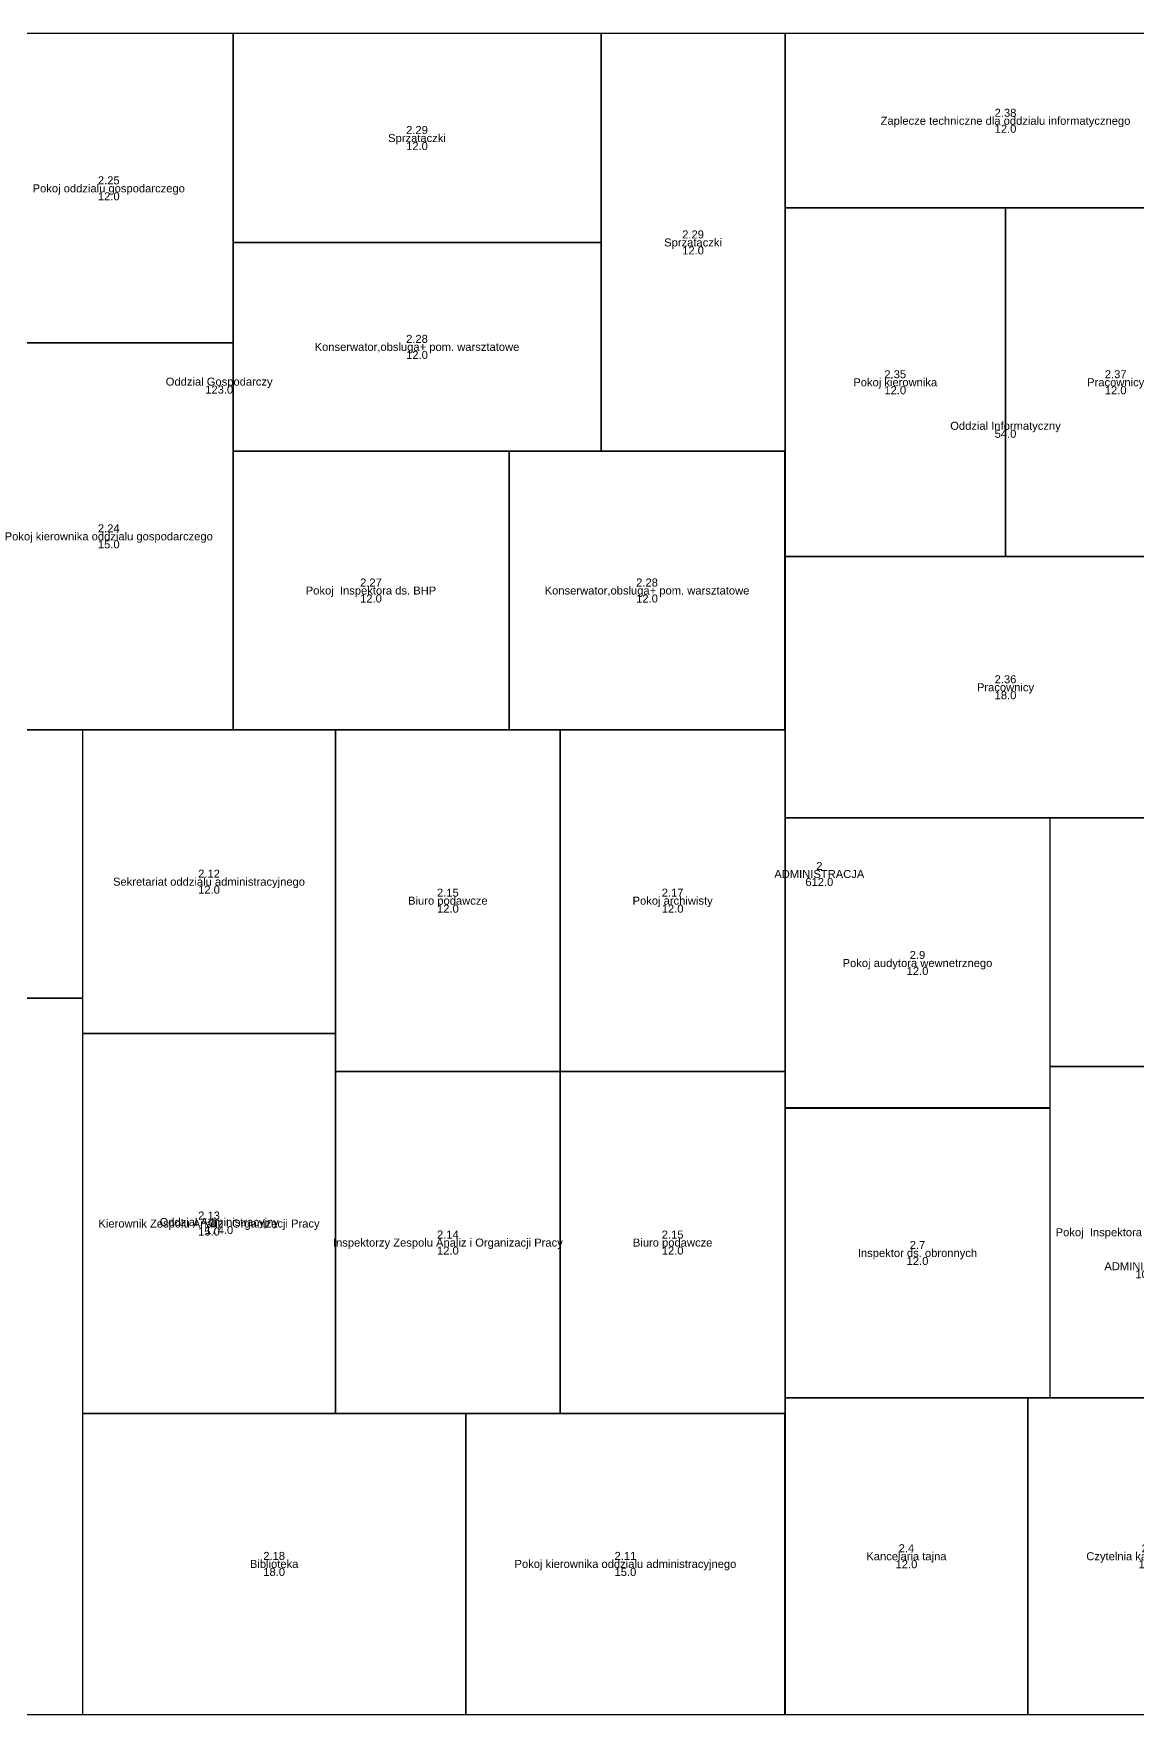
# Model space of a CAD drawing. Extents: x 0 to 217, y 0 to 21.
# Drawn here: x 183.86 to 197.65, y 0 to 21 of the extents above; entities that cross this region are included whole.
import ezdxf
from ezdxf.enums import TextEntityAlignment as Align

# ---------------------------------------------------------------- set-up
doc = ezdxf.new("R2010")
doc.units = 0
for name, color, linetype in [('PODWYDZIALY', 3, 'CONTINUOUS'), ('POMIESZCZENIA', 16, 'CONTINUOUS'), ('WYDZIALY', 2, 'CONTINUOUS')]:
    doc.layers.add(name, color=color, linetype=linetype)
doc.styles.get("Standard").update_dxf_attribs({"font": 'arial.ttf'})

# ---------------------------------------------------------------- blocks, each defined once
blk = doc.blocks.new('Area4')
at = {"color": 0}
blk.add_polyline3d([(0, 0, 0), (29.143, 0, 0), (29.143, 21, 0), (0, 21, 0), (0, 0, 0)], dxfattribs=at)
blk = doc.blocks.new('Area234')
at = {"color": 0}
blk.add_polyline3d([(0, 0, 0), (14.143, 0, 0), (14.143, 12.303, 0), (0, 12.303, 0), (0, 0, 0)], dxfattribs=at)
blk = doc.blocks.new('Area235')
at = {"color": 0}
blk.add_polyline3d([(0, 0, 0), (14.143, 0, 0), (14.143, 8.697, 0), (0, 8.697, 0), (0, 0, 0)], dxfattribs=at)
blk = doc.blocks.new('Area236')
at = {"color": 0}
blk.add_polyline3d([(0, 0, 0), (9.107, 0, 0), (9.107, 11.2, 0), (0, 11.2, 0), (0, 0, 0)], dxfattribs=at)
blk = doc.blocks.new('Area238')
at = {"color": 0}
blk.add_polyline3d([(0, 0, 0), (5.51, 0, 0), (5.51, 9.8, 0), (0, 9.8, 0), (0, 0, 0)], dxfattribs=at)
blk = doc.blocks.new('Area242')
at = {"color": 0}
blk.add_polyline3d([(0, 0, 0), (5.365, 0, 0), (5.365, 8.948, 0), (0, 8.948, 0), (0, 0, 0)], dxfattribs=at)
blk = doc.blocks.new('Area243')
at = {"color": 0}
blk.add_polyline3d([(0, 0, 0), (5.365, 0, 0), (5.365, 3.355, 0), (0, 3.355, 0), (0, 0, 0)], dxfattribs=at)
blk = doc.blocks.new('Area244')
at = {"color": 0}
blk.add_polyline3d([(0, 0, 0), (4.788, 0, 0), (4.788, 3.759, 0), (0, 3.759, 0), (0, 0, 0)], dxfattribs=at)
blk = doc.blocks.new('Area245')
at = {"color": 0}
blk.add_polyline3d([(0, 0, 0), (3.99, 0, 0), (3.99, 3.759, 0), (0, 3.759, 0), (0, 0, 0)], dxfattribs=at)
blk = doc.blocks.new('Area246')
at = {"color": 0}
blk.add_polyline3d([(0, 0, 0), (3.16, 0, 0), (3.16, 4.747, 0), (0, 4.747, 0), (0, 0, 0)], dxfattribs=at)
blk = doc.blocks.new('Area247')
at = {"color": 0}
blk.add_polyline3d([(0, 0, 0), (3.16, 0, 0), (3.16, 3.797, 0), (0, 3.797, 0), (0, 0, 0)], dxfattribs=at)
blk = doc.blocks.new('Area248')
at = {"color": 0}
blk.add_polyline3d([(0, 0, 0), (2.809, 0, 0), (2.809, 4.272, 0), (0, 4.272, 0), (0, 0, 0)], dxfattribs=at)
blk = doc.blocks.new('Area249')
at = {"color": 0}
blk.add_polyline3d([(0, 0, 0), (2.809, 0, 0), (2.809, 4.272, 0), (0, 4.272, 0), (0, 0, 0)], dxfattribs=at)
blk = doc.blocks.new('Area250')
at = {"color": 0}
blk.add_polyline3d([(0, 0, 0), (2.809, 0, 0), (2.809, 4.272, 0), (0, 4.272, 0), (0, 0, 0)], dxfattribs=at)
blk = doc.blocks.new('Area251')
at = {"color": 0}
blk.add_polyline3d([(0, 0, 0), (2.809, 0, 0), (2.809, 4.272, 0), (0, 4.272, 0), (0, 0, 0)], dxfattribs=at)
blk = doc.blocks.new('Area254')
at = {"color": 0}
blk.add_polyline3d([(0, 0, 0), (3.105, 0, 0), (3.105, 4.832, 0), (0, 4.832, 0), (0, 0, 0)], dxfattribs=at)
blk = doc.blocks.new('Area255')
at = {"color": 0}
blk.add_polyline3d([(0, 0, 0), (3.105, 0, 0), (3.105, 3.865, 0), (0, 3.865, 0), (0, 0, 0)], dxfattribs=at)
blk = doc.blocks.new('Area256')
at = {"color": 0}
blk.add_polyline3d([(0, 0, 0), (3.449, 0, 0), (3.449, 3.479, 0), (0, 3.479, 0), (0, 0, 0)], dxfattribs=at)
blk = doc.blocks.new('Area257')
at = {"color": 0}
blk.add_polyline3d([(0, 0, 0), (3.449, 0, 0), (3.449, 3.479, 0), (0, 3.479, 0), (0, 0, 0)], dxfattribs=at)
blk = doc.blocks.new('Area258')
at = {"color": 0}
blk.add_polyline3d([(0, 0, 0), (4.599, 0, 0), (4.599, 2.609, 0), (0, 2.609, 0), (0, 0, 0)], dxfattribs=at)
blk = doc.blocks.new('Area259')
at = {"color": 0}
blk.add_polyline3d([(0, 0, 0), (4.599, 0, 0), (4.599, 2.609, 0), (0, 2.609, 0), (0, 0, 0)], dxfattribs=at)
blk = doc.blocks.new('Area260')
at = {"color": 0}
blk.add_polyline3d([(0, 0, 0), (2.3, 0, 0), (2.3, 5.218, 0), (0, 5.218, 0), (0, 0, 0)], dxfattribs=at)
blk = doc.blocks.new('Area261')
at = {"color": 0}
blk.add_polyline3d([(0, 0, 0), (3.036, 0, 0), (3.036, 3.953, 0), (0, 3.953, 0), (0, 0, 0)], dxfattribs=at)
blk = doc.blocks.new('Area262')
at = {"color": 0}
blk.add_polyline3d([(0, 0, 0), (3.036, 0, 0), (3.036, 3.953, 0), (0, 3.953, 0), (0, 0, 0)], dxfattribs=at)
blk = doc.blocks.new('Area264')
at = {"color": 0}
blk.add_polyline3d([(0, 0, 0), (3.312, 0, 0), (3.312, 3.624, 0), (0, 3.624, 0), (0, 0, 0)], dxfattribs=at)
blk = doc.blocks.new('Area265')
at = {"color": 0}
blk.add_polyline3d([(0, 0, 0), (3.312, 0, 0), (3.312, 3.624, 0), (0, 3.624, 0), (0, 0, 0)], dxfattribs=at)
blk = doc.blocks.new('Area266')
at = {"color": 0}
blk.add_polyline3d([(0, 0, 0), (2.898, 0, 0), (2.898, 4.141, 0), (0, 4.141, 0), (0, 0, 0)], dxfattribs=at)
blk = doc.blocks.new('Area268')
at = {"color": 0}
blk.add_polyline3d([(0, 0, 0), (3.864, 0, 0), (3.864, 3.106, 0), (0, 3.106, 0), (0, 0, 0)], dxfattribs=at)
blk = doc.blocks.new('Area274')
at = {"color": 0}
blk.add_polyline3d([(0, 0, 0), (5.51, 0, 0), (5.51, 3.267, 0), (0, 3.267, 0), (0, 0, 0)], dxfattribs=at)
blk = doc.blocks.new('Area275')
at = {"color": 0}
blk.add_polyline3d([(0, 0, 0), (2.755, 0, 0), (2.755, 4.356, 0), (0, 4.356, 0), (0, 0, 0)], dxfattribs=at)
blk = doc.blocks.new('Area276')
at = {"color": 0}
blk.add_polyline3d([(0, 0, 0), (2.755, 0, 0), (2.755, 4.356, 0), (0, 4.356, 0), (0, 0, 0)], dxfattribs=at)
blk = doc.blocks.new('Area277')
at = {"color": 0}
blk.add_polyline3d([(0, 0, 0), (5.51, 0, 0), (5.51, 2.178, 0), (0, 2.178, 0), (0, 0, 0)], dxfattribs=at)

msp = doc.modelspace()

# ---------------------------------------------------------------- block references
at = {"layer": 'PODWYDZIALY', "color": 10}
ref = msp.add_blockref('Area235', (179.105, 12.303), dxfattribs=at)
ref.add_attrib('NAME', 'Oddzial Gospodarczy', dxfattribs={"layer": '0', "color": 0, "height": 0.1}).set_placement((186.176, 16.652), align=Align.MIDDLE_CENTER)
ref.add_attrib('POW', '123.0', dxfattribs={"layer": '0', "color": 0, "height": 0.1}).set_placement((186.176, 16.552), align=Align.MIDDLE_CENTER)
ref = msp.add_blockref('Area238', (193.248, 11.2), dxfattribs=at)
ref.add_attrib('NAME', 'Oddzial Informatyczny', dxfattribs={"layer": '0', "color": 0, "height": 0.1}).set_placement((196.003, 16.1), align=Align.MIDDLE_CENTER)
ref.add_attrib('POW', '54.0', dxfattribs={"layer": '0', "color": 0, "height": 0.1}).set_placement((196.003, 16), align=Align.MIDDLE_CENTER)
ref = msp.add_blockref('Area234', (179.105, 0), dxfattribs=at)
ref.add_attrib('NAME', 'Oddzial Administracyjny', dxfattribs={"layer": '0', "color": 0, "height": 0.1}).set_placement((186.176, 6.152), align=Align.MIDDLE_CENTER)
ref.add_attrib('POW', '174.0', dxfattribs={"layer": '0', "color": 0, "height": 0.1}).set_placement((186.176, 6.052), align=Align.MIDDLE_CENTER)
ref = msp.add_blockref('Area236', (193.248, 0), dxfattribs=at)
ref.add_attrib('NAME', 'ADMINISTRACJA', dxfattribs={"layer": '0', "color": 0, "height": 0.1}).set_placement((197.801, 5.6), align=Align.MIDDLE_CENTER)
ref.add_attrib('POW', '102.0', dxfattribs={"layer": '0', "color": 0, "height": 0.1}).set_placement((197.801, 5.5), align=Align.MIDDLE_CENTER)
at = {"layer": 'POMIESZCZENIA', "color": 10}
ref = msp.add_blockref('Area255', (183.244, 17.135), dxfattribs=at)
ref.add_attrib('NAME', 'Pokoj oddzialu gospodarczego', dxfattribs={"layer": '0', "color": 0, "height": 0.1}).set_placement((184.796, 19.067), align=Align.MIDDLE_CENTER)
ref.add_attrib('POW', '12.0', dxfattribs={"layer": '0', "color": 0, "height": 0.1}).set_placement((184.796, 18.967), align=Align.MIDDLE_CENTER)
ref.add_attrib('NR', '2.25', dxfattribs={"layer": '0', "color": 0, "height": 0.1}).set_placement((184.796, 19.167), align=Align.MIDDLE_CENTER)
ref = msp.add_blockref('Area259', (186.349, 18.391), dxfattribs=at)
ref.add_attrib('NAME', 'Sprzataczki', dxfattribs={"layer": '0', "color": 0, "height": 0.1}).set_placement((188.648, 19.695), align=Align.MIDDLE_CENTER)
ref.add_attrib('POW', '12.0', dxfattribs={"layer": '0', "color": 0, "height": 0.1}).set_placement((188.648, 19.595), align=Align.MIDDLE_CENTER)
ref.add_attrib('NR', '2.29', dxfattribs={"layer": '0', "color": 0, "height": 0.1}).set_placement((188.648, 19.795), align=Align.MIDDLE_CENTER)
ref = msp.add_blockref('Area260', (190.948, 15.782), dxfattribs=at)
ref.add_attrib('NAME', 'Sprzataczki', dxfattribs={"layer": '0', "color": 0, "height": 0.1}).set_placement((192.098, 18.391), align=Align.MIDDLE_CENTER)
ref.add_attrib('POW', '12.0', dxfattribs={"layer": '0', "color": 0, "height": 0.1}).set_placement((192.098, 18.291), align=Align.MIDDLE_CENTER)
ref.add_attrib('NR', '2.29', dxfattribs={"layer": '0', "color": 0, "height": 0.1}).set_placement((192.098, 18.491), align=Align.MIDDLE_CENTER)
ref = msp.add_blockref('Area277', (193.248, 18.822), dxfattribs=at)
ref.add_attrib('NAME', 'Zaplecze techniczne dla oddzialu informatycznego', dxfattribs={"layer": '0', "color": 0, "height": 0.1}).set_placement((196.003, 19.911), align=Align.MIDDLE_CENTER)
ref.add_attrib('POW', '12.0', dxfattribs={"layer": '0', "color": 0, "height": 0.1}).set_placement((196.003, 19.811), align=Align.MIDDLE_CENTER)
ref.add_attrib('NR', '2.38', dxfattribs={"layer": '0', "color": 0, "height": 0.1}).set_placement((196.003, 20.011), align=Align.MIDDLE_CENTER)
ref = msp.add_blockref('Area275', (193.248, 14.467), dxfattribs=at)
ref.add_attrib('NAME', 'Pokoj kierownika', dxfattribs={"layer": '0', "color": 0, "height": 0.1}).set_placement((194.625, 16.644), align=Align.MIDDLE_CENTER)
ref.add_attrib('POW', '12.0', dxfattribs={"layer": '0', "color": 0, "height": 0.1}).set_placement((194.625, 16.544), align=Align.MIDDLE_CENTER)
ref.add_attrib('NR', '2.35', dxfattribs={"layer": '0', "color": 0, "height": 0.1}).set_placement((194.625, 16.744), align=Align.MIDDLE_CENTER)
ref = msp.add_blockref('Area276', (196.003, 14.467), dxfattribs=at)
ref.add_attrib('NAME', 'Pracownicy', dxfattribs={"layer": '0', "color": 0, "height": 0.1}).set_placement((197.38, 16.644), align=Align.MIDDLE_CENTER)
ref.add_attrib('POW', '12.0', dxfattribs={"layer": '0', "color": 0, "height": 0.1}).set_placement((197.38, 16.544), align=Align.MIDDLE_CENTER)
ref.add_attrib('NR', '2.37', dxfattribs={"layer": '0', "color": 0, "height": 0.1}).set_placement((197.38, 16.744), align=Align.MIDDLE_CENTER)
ref = msp.add_blockref('Area258', (186.349, 15.782), dxfattribs=at)
ref.add_attrib('NAME', 'Konserwator,obsluga+ pom. warsztatowe', dxfattribs={"layer": '0', "color": 0, "height": 0.1}).set_placement((188.648, 17.086), align=Align.MIDDLE_CENTER)
ref.add_attrib('POW', '12.0', dxfattribs={"layer": '0', "color": 0, "height": 0.1}).set_placement((188.648, 16.986), align=Align.MIDDLE_CENTER)
ref.add_attrib('NR', '2.28', dxfattribs={"layer": '0', "color": 0, "height": 0.1}).set_placement((188.648, 17.186), align=Align.MIDDLE_CENTER)
ref = msp.add_blockref('Area254', (183.244, 12.303), dxfattribs=at)
ref.add_attrib('NAME', 'Pokoj kierownika oddzialu gospodarczego', dxfattribs={"layer": '0', "color": 0, "height": 0.1}).set_placement((184.796, 14.719), align=Align.MIDDLE_CENTER)
ref.add_attrib('POW', '15.0', dxfattribs={"layer": '0', "color": 0, "height": 0.1}).set_placement((184.796, 14.619), align=Align.MIDDLE_CENTER)
ref.add_attrib('NR', '2.24', dxfattribs={"layer": '0', "color": 0, "height": 0.1}).set_placement((184.796, 14.819), align=Align.MIDDLE_CENTER)
ref = msp.add_blockref('Area256', (186.349, 12.303), dxfattribs=at)
ref.add_attrib('NAME', 'Pokoj  Inspektora ds. BHP', dxfattribs={"layer": '0', "color": 0, "height": 0.1}).set_placement((188.073, 14.042), align=Align.MIDDLE_CENTER)
ref.add_attrib('POW', '12.0', dxfattribs={"layer": '0', "color": 0, "height": 0.1}).set_placement((188.073, 13.942), align=Align.MIDDLE_CENTER)
ref.add_attrib('NR', '2.27', dxfattribs={"layer": '0', "color": 0, "height": 0.1}).set_placement((188.073, 14.142), align=Align.MIDDLE_CENTER)
ref = msp.add_blockref('Area257', (189.798, 12.303), dxfattribs=at)
ref.add_attrib('NAME', 'Konserwator,obsluga+ pom. warsztatowe', dxfattribs={"layer": '0', "color": 0, "height": 0.1}).set_placement((191.523, 14.042), align=Align.MIDDLE_CENTER)
ref.add_attrib('POW', '12.0', dxfattribs={"layer": '0', "color": 0, "height": 0.1}).set_placement((191.523, 13.942), align=Align.MIDDLE_CENTER)
ref.add_attrib('NR', '2.28', dxfattribs={"layer": '0', "color": 0, "height": 0.1}).set_placement((191.523, 14.142), align=Align.MIDDLE_CENTER)
ref = msp.add_blockref('Area274', (193.248, 11.2), dxfattribs=at)
ref.add_attrib('NAME', 'Pracownicy', dxfattribs={"layer": '0', "color": 0, "height": 0.1}).set_placement((196.003, 12.833), align=Align.MIDDLE_CENTER)
ref.add_attrib('POW', '18.0', dxfattribs={"layer": '0', "color": 0, "height": 0.1}).set_placement((196.003, 12.733), align=Align.MIDDLE_CENTER)
ref.add_attrib('NR', '2.36', dxfattribs={"layer": '0', "color": 0, "height": 0.1}).set_placement((196.003, 12.933), align=Align.MIDDLE_CENTER)
ref = msp.add_blockref('Area243', (179.105, 8.948), dxfattribs=at)
ref.add_attrib('NAME', 'Biblioteka', dxfattribs={"layer": '0', "color": 0, "height": 0.1}).set_placement((181.787, 10.625), align=Align.MIDDLE_CENTER)
ref.add_attrib('POW', '18.0', dxfattribs={"layer": '0', "color": 0, "height": 0.1}).set_placement((181.787, 10.525), align=Align.MIDDLE_CENTER)
ref.add_attrib('NR', '2.18', dxfattribs={"layer": '0', "color": 0, "height": 0.1}).set_placement((181.787, 10.725), align=Align.MIDDLE_CENTER)
ref = msp.add_blockref('Area247', (184.469, 8.506), dxfattribs=at)
ref.add_attrib('NAME', 'Sekretariat oddzialu administracyjnego', dxfattribs={"layer": '0', "color": 0, "height": 0.1}).set_placement((186.049, 10.404), align=Align.MIDDLE_CENTER)
ref.add_attrib('POW', '12.0', dxfattribs={"layer": '0', "color": 0, "height": 0.1}).set_placement((186.049, 10.304), align=Align.MIDDLE_CENTER)
ref.add_attrib('NR', '2.12', dxfattribs={"layer": '0', "color": 0, "height": 0.1}).set_placement((186.049, 10.504), align=Align.MIDDLE_CENTER)
ref = msp.add_blockref('Area250', (187.629, 8.031), dxfattribs=at)
ref.add_attrib('NAME', 'Biuro podawcze', dxfattribs={"layer": '0', "color": 0, "height": 0.1}).set_placement((189.034, 10.167), align=Align.MIDDLE_CENTER)
ref.add_attrib('POW', '12.0', dxfattribs={"layer": '0', "color": 0, "height": 0.1}).set_placement((189.034, 10.067), align=Align.MIDDLE_CENTER)
ref.add_attrib('NR', '2.15', dxfattribs={"layer": '0', "color": 0, "height": 0.1}).set_placement((189.034, 10.267), align=Align.MIDDLE_CENTER)
ref = msp.add_blockref('Area251', (190.439, 8.031), dxfattribs=at)
ref.add_attrib('NAME', 'Pokoj archiwisty', dxfattribs={"layer": '0', "color": 0, "height": 0.1}).set_placement((191.843, 10.167), align=Align.MIDDLE_CENTER)
ref.add_attrib('POW', '12.0', dxfattribs={"layer": '0', "color": 0, "height": 0.1}).set_placement((191.843, 10.067), align=Align.MIDDLE_CENTER)
ref.add_attrib('NR', '2.17', dxfattribs={"layer": '0', "color": 0, "height": 0.1}).set_placement((191.843, 10.267), align=Align.MIDDLE_CENTER)
ref = msp.add_blockref('Area265', (193.248, 7.576), dxfattribs=at)
ref.add_attrib('NAME', 'Pokoj audytora wewnetrznego', dxfattribs={"layer": '0', "color": 0, "height": 0.1}).set_placement((194.903, 9.388), align=Align.MIDDLE_CENTER)
ref.add_attrib('POW', '12.0', dxfattribs={"layer": '0', "color": 0, "height": 0.1}).set_placement((194.903, 9.288), align=Align.MIDDLE_CENTER)
ref.add_attrib('NR', '2.9', dxfattribs={"layer": '0', "color": 0, "height": 0.1}).set_placement((194.903, 9.488), align=Align.MIDDLE_CENTER)
ref = msp.add_blockref('Area268', (196.559, 8.094), dxfattribs=at)
ref.add_attrib('NAME', 'Pokoj radcy prawnego', dxfattribs={"layer": '0', "color": 0, "height": 0.1}).set_placement((198.491, 9.647), align=Align.MIDDLE_CENTER)
ref.add_attrib('POW', '12.0', dxfattribs={"layer": '0', "color": 0, "height": 0.1}).set_placement((198.491, 9.547), align=Align.MIDDLE_CENTER)
ref.add_attrib('NR', '2.12', dxfattribs={"layer": '0', "color": 0, "height": 0.1}).set_placement((198.491, 9.747), align=Align.MIDDLE_CENTER)
ref = msp.add_blockref('Area242', (179.105, 0), dxfattribs=at)
ref.add_attrib('NAME', 'Biuro Obslugi Interesanta -( informacja, czytelnia)', dxfattribs={"layer": '0', "color": 0, "height": 0.1}).set_placement((181.787, 4.474), align=Align.MIDDLE_CENTER)
ref.add_attrib('POW', '48.0', dxfattribs={"layer": '0', "color": 0, "height": 0.1}).set_placement((181.787, 4.374), align=Align.MIDDLE_CENTER)
ref.add_attrib('NR', '2.16', dxfattribs={"layer": '0', "color": 0, "height": 0.1}).set_placement((181.787, 4.574), align=Align.MIDDLE_CENTER)
ref = msp.add_blockref('Area246', (184.469, 3.759), dxfattribs=at)
ref.add_attrib('NAME', 'Kierownik Zespolu Analiz i Organizacji Pracy', dxfattribs={"layer": '0', "color": 0, "height": 0.1}).set_placement((186.049, 6.133), align=Align.MIDDLE_CENTER)
ref.add_attrib('POW', '15.0', dxfattribs={"layer": '0', "color": 0, "height": 0.1}).set_placement((186.049, 6.033), align=Align.MIDDLE_CENTER)
ref.add_attrib('NR', '2.13', dxfattribs={"layer": '0', "color": 0, "height": 0.1}).set_placement((186.049, 6.233), align=Align.MIDDLE_CENTER)
ref = msp.add_blockref('Area248', (187.629, 3.759), dxfattribs=at)
ref.add_attrib('NAME', 'Inspektorzy Zespolu Analiz i Organizacji Pracy', dxfattribs={"layer": '0', "color": 0, "height": 0.1}).set_placement((189.034, 5.895), align=Align.MIDDLE_CENTER)
ref.add_attrib('POW', '12.0', dxfattribs={"layer": '0', "color": 0, "height": 0.1}).set_placement((189.034, 5.795), align=Align.MIDDLE_CENTER)
ref.add_attrib('NR', '2.14', dxfattribs={"layer": '0', "color": 0, "height": 0.1}).set_placement((189.034, 5.995), align=Align.MIDDLE_CENTER)
ref = msp.add_blockref('Area249', (190.439, 3.759), dxfattribs=at)
ref.add_attrib('NAME', 'Biuro podawcze', dxfattribs={"layer": '0', "color": 0, "height": 0.1}).set_placement((191.843, 5.895), align=Align.MIDDLE_CENTER)
ref.add_attrib('POW', '12.0', dxfattribs={"layer": '0', "color": 0, "height": 0.1}).set_placement((191.843, 5.795), align=Align.MIDDLE_CENTER)
ref.add_attrib('NR', '2.15', dxfattribs={"layer": '0', "color": 0, "height": 0.1}).set_placement((191.843, 5.995), align=Align.MIDDLE_CENTER)
ref = msp.add_blockref('Area266', (196.559, 3.953), dxfattribs=at)
ref.add_attrib('NAME', 'Pokoj  Inspektora ds. Zamowien publicznych', dxfattribs={"layer": '0', "color": 0, "height": 0.1}).set_placement((198.008, 6.024), align=Align.MIDDLE_CENTER)
ref.add_attrib('POW', '12.0', dxfattribs={"layer": '0', "color": 0, "height": 0.1}).set_placement((198.008, 5.924), align=Align.MIDDLE_CENTER)
ref.add_attrib('NR', '2.1', dxfattribs={"layer": '0', "color": 0, "height": 0.1}).set_placement((198.008, 6.124), align=Align.MIDDLE_CENTER)
ref = msp.add_blockref('Area264', (193.248, 3.953), dxfattribs=at)
ref.add_attrib('NAME', 'Inspektor ds. obronnych', dxfattribs={"layer": '0', "color": 0, "height": 0.1}).set_placement((194.903, 5.765), align=Align.MIDDLE_CENTER)
ref.add_attrib('POW', '12.0', dxfattribs={"layer": '0', "color": 0, "height": 0.1}).set_placement((194.903, 5.665), align=Align.MIDDLE_CENTER)
ref.add_attrib('NR', '2.7', dxfattribs={"layer": '0', "color": 0, "height": 0.1}).set_placement((194.903, 5.865), align=Align.MIDDLE_CENTER)
ref = msp.add_blockref('Area261', (193.248, 0), dxfattribs=at)
ref.add_attrib('NAME', 'Kancelaria tajna', dxfattribs={"layer": '0', "color": 0, "height": 0.1}).set_placement((194.765, 1.976), align=Align.MIDDLE_CENTER)
ref.add_attrib('POW', '12.0', dxfattribs={"layer": '0', "color": 0, "height": 0.1}).set_placement((194.765, 1.876), align=Align.MIDDLE_CENTER)
ref.add_attrib('NR', '2.4', dxfattribs={"layer": '0', "color": 0, "height": 0.1}).set_placement((194.765, 2.076), align=Align.MIDDLE_CENTER)
ref = msp.add_blockref('Area262', (196.283, 0), dxfattribs=at)
ref.add_attrib('NAME', 'Czytelnia kancelarii tajnej', dxfattribs={"layer": '0', "color": 0, "height": 0.1}).set_placement((197.801, 1.976), align=Align.MIDDLE_CENTER)
ref.add_attrib('POW', '12.0', dxfattribs={"layer": '0', "color": 0, "height": 0.1}).set_placement((197.801, 1.876), align=Align.MIDDLE_CENTER)
ref.add_attrib('NR', '2.5', dxfattribs={"layer": '0', "color": 0, "height": 0.1}).set_placement((197.801, 2.076), align=Align.MIDDLE_CENTER)
ref = msp.add_blockref('Area244', (184.469, 0), dxfattribs=at)
ref.add_attrib('NAME', 'Biblioteka', dxfattribs={"layer": '0', "color": 0, "height": 0.1}).set_placement((186.863, 1.88), align=Align.MIDDLE_CENTER)
ref.add_attrib('POW', '18.0', dxfattribs={"layer": '0', "color": 0, "height": 0.1}).set_placement((186.863, 1.78), align=Align.MIDDLE_CENTER)
ref.add_attrib('NR', '2.18', dxfattribs={"layer": '0', "color": 0, "height": 0.1}).set_placement((186.863, 1.98), align=Align.MIDDLE_CENTER)
ref = msp.add_blockref('Area245', (189.257, 0), dxfattribs=at)
ref.add_attrib('NAME', 'Pokoj kierownika oddzialu administracyjnego', dxfattribs={"layer": '0', "color": 0, "height": 0.1}).set_placement((191.253, 1.88), align=Align.MIDDLE_CENTER)
ref.add_attrib('POW', '15.0', dxfattribs={"layer": '0', "color": 0, "height": 0.1}).set_placement((191.253, 1.78), align=Align.MIDDLE_CENTER)
ref.add_attrib('NR', '2.11', dxfattribs={"layer": '0', "color": 0, "height": 0.1}).set_placement((191.253, 1.98), align=Align.MIDDLE_CENTER)
at = {"layer": 'WYDZIALY', "color": 10}
ref = msp.add_blockref('Area4', (179.105, 0), dxfattribs=at)
ref.add_attrib('NAME', 'ADMINISTRACJA', dxfattribs={"layer": '0', "color": 0, "height": 0.1}).set_placement((193.676, 10.5), align=Align.MIDDLE_CENTER)
ref.add_attrib('POW', '612.0', dxfattribs={"layer": '0', "color": 0, "height": 0.1}).set_placement((193.676, 10.4), align=Align.MIDDLE_CENTER)
ref.add_attrib('NR', '2', dxfattribs={"layer": '0', "color": 0, "height": 0.1}).set_placement((193.676, 10.6), align=Align.MIDDLE_CENTER)

doc.saveas('drawing.dxf')
